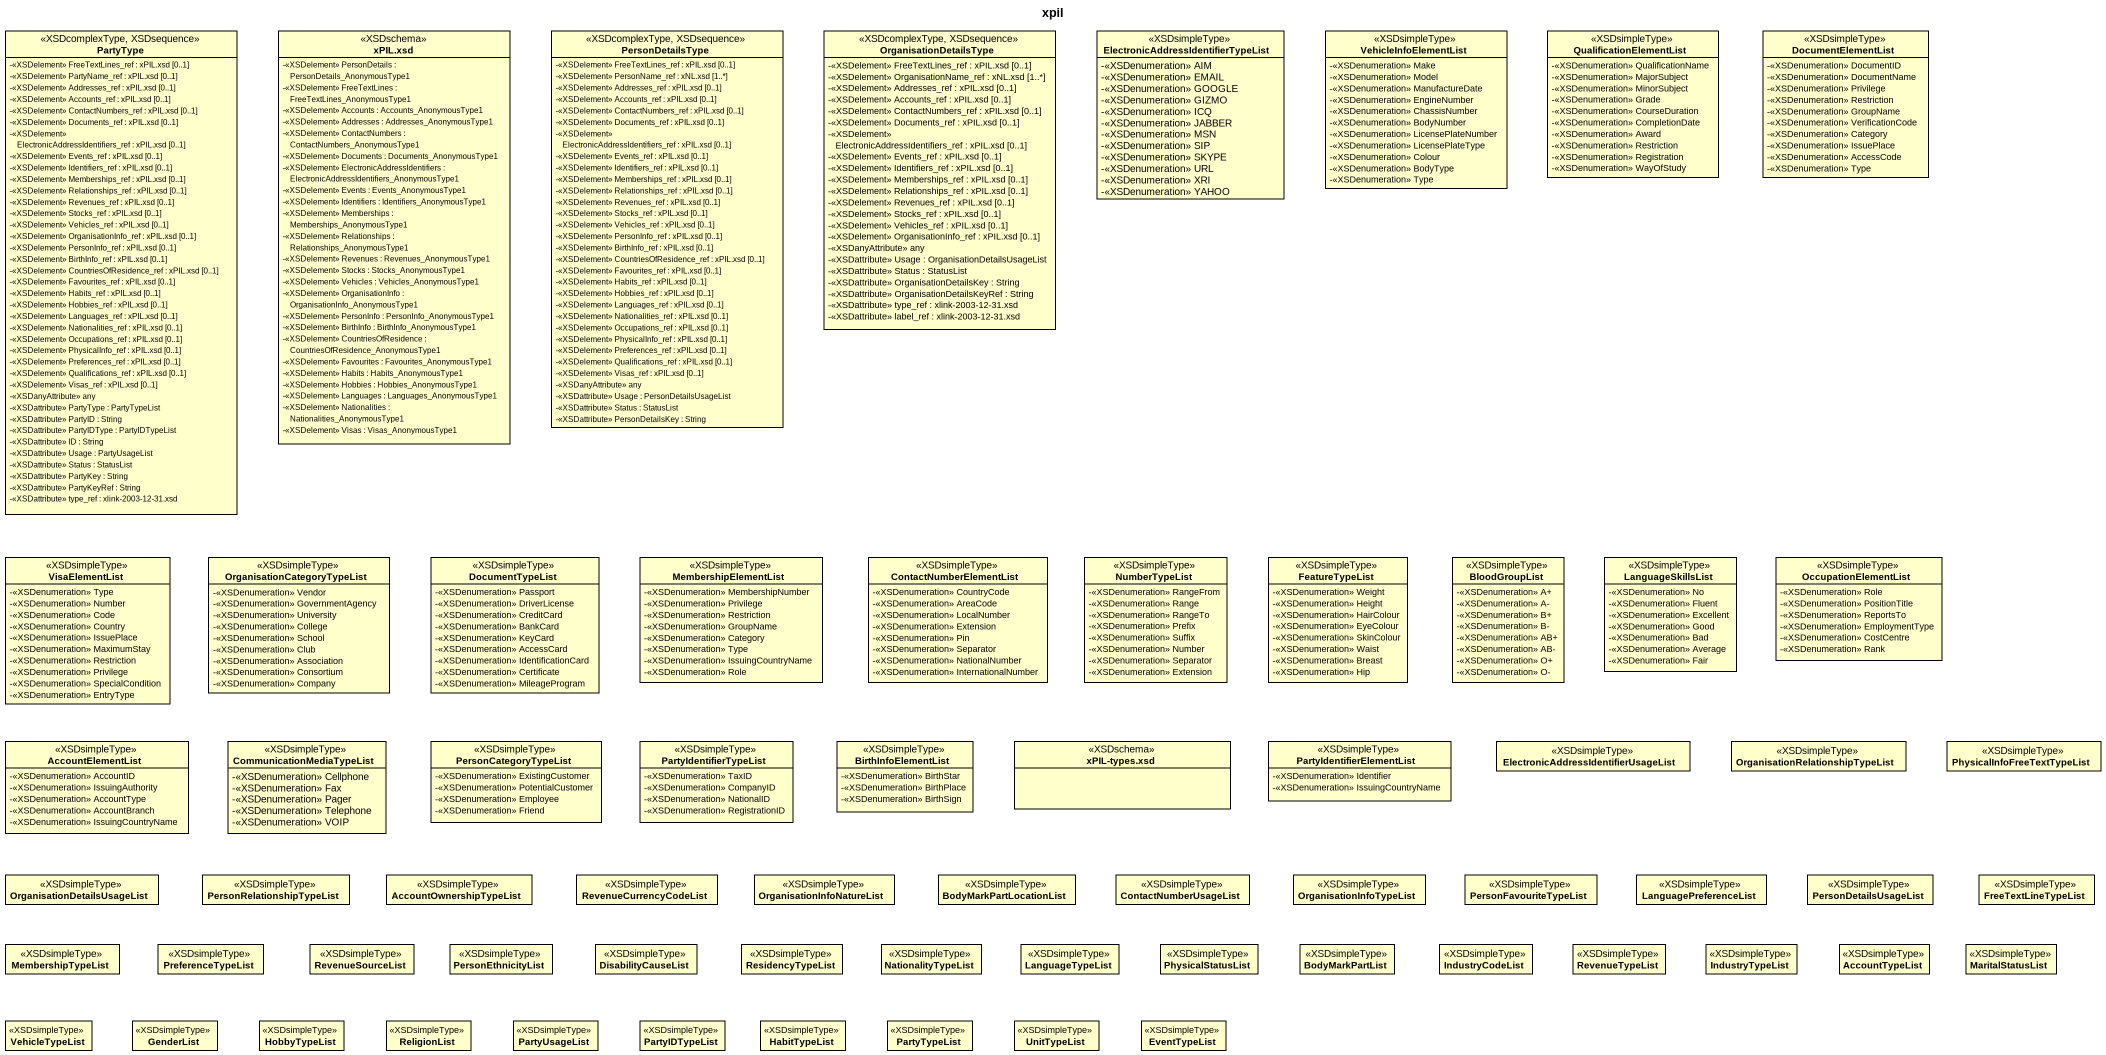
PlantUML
@startuml
title xpil
hide circle
hide empty members
skinparam classAttributeIconSize 0
class PartyType <<XSDcomplexType, XSDsequence>> {
  -<<XSDelement>> FreeTextLines_ref : xPIL.xsd [0..1]
  -<<XSDelement>> PartyName_ref : xPIL.xsd [0..1]
  -<<XSDelement>> Addresses_ref : xPIL.xsd [0..1]
  -<<XSDelement>> Accounts_ref : xPIL.xsd [0..1]
  -<<XSDelement>> ContactNumbers_ref : xPIL.xsd [0..1]
  -<<XSDelement>> Documents_ref : xPIL.xsd [0..1]
  -<<XSDelement>> ElectronicAddressIdentifiers_ref : xPIL.xsd [0..1]
  -<<XSDelement>> Events_ref : xPIL.xsd [0..1]
  -<<XSDelement>> Identifiers_ref : xPIL.xsd [0..1]
  -<<XSDelement>> Memberships_ref : xPIL.xsd [0..1]
  -<<XSDelement>> Relationships_ref : xPIL.xsd [0..1]
  -<<XSDelement>> Revenues_ref : xPIL.xsd [0..1]
  -<<XSDelement>> Stocks_ref : xPIL.xsd [0..1]
  -<<XSDelement>> Vehicles_ref : xPIL.xsd [0..1]
  -<<XSDelement>> OrganisationInfo_ref : xPIL.xsd [0..1]
  -<<XSDelement>> PersonInfo_ref : xPIL.xsd [0..1]
  -<<XSDelement>> BirthInfo_ref : xPIL.xsd [0..1]
  -<<XSDelement>> CountriesOfResidence_ref : xPIL.xsd [0..1]
  -<<XSDelement>> Favourites_ref : xPIL.xsd [0..1]
  -<<XSDelement>> Habits_ref : xPIL.xsd [0..1]
  -<<XSDelement>> Hobbies_ref : xPIL.xsd [0..1]
  -<<XSDelement>> Languages_ref : xPIL.xsd [0..1]
  -<<XSDelement>> Nationalities_ref : xPIL.xsd [0..1]
  -<<XSDelement>> Occupations_ref : xPIL.xsd [0..1]
  -<<XSDelement>> PhysicalInfo_ref : xPIL.xsd [0..1]
  -<<XSDelement>> Preferences_ref : xPIL.xsd [0..1]
  -<<XSDelement>> Qualifications_ref : xPIL.xsd [0..1]
  -<<XSDelement>> Visas_ref : xPIL.xsd [0..1]
  -<<XSDanyAttribute>> any
  -<<XSDattribute>> PartyType : PartyTypeList
  -<<XSDattribute>> PartyID : String
  -<<XSDattribute>> PartyIDType : PartyIDTypeList
  -<<XSDattribute>> ID : String
  -<<XSDattribute>> Usage : PartyUsageList
  -<<XSDattribute>> Status : StatusList
  -<<XSDattribute>> PartyKey : String
  -<<XSDattribute>> PartyKeyRef : String
  -<<XSDattribute>> type_ref : xlink-2003-12-31.xsd
}
class "xPIL.xsd" as xPIL_xsd <<XSDschema>> {
  -<<XSDelement>> PersonDetails : PersonDetails_AnonymousType1
  -<<XSDelement>> FreeTextLines : FreeTextLines_AnonymousType1
  -<<XSDelement>> Accounts : Accounts_AnonymousType1
  -<<XSDelement>> Addresses : Addresses_AnonymousType1
  -<<XSDelement>> ContactNumbers : ContactNumbers_AnonymousType1
  -<<XSDelement>> Documents : Documents_AnonymousType1
  -<<XSDelement>> ElectronicAddressIdentifiers : ElectronicAddressIdentifiers_AnonymousType1
  -<<XSDelement>> Events : Events_AnonymousType1
  -<<XSDelement>> Identifiers : Identifiers_AnonymousType1
  -<<XSDelement>> Memberships : Memberships_AnonymousType1
  -<<XSDelement>> Relationships : Relationships_AnonymousType1
  -<<XSDelement>> Revenues : Revenues_AnonymousType1
  -<<XSDelement>> Stocks : Stocks_AnonymousType1
  -<<XSDelement>> Vehicles : Vehicles_AnonymousType1
  -<<XSDelement>> OrganisationInfo : OrganisationInfo_AnonymousType1
  -<<XSDelement>> PersonInfo : PersonInfo_AnonymousType1
  -<<XSDelement>> BirthInfo : BirthInfo_AnonymousType1
  -<<XSDelement>> CountriesOfResidence : CountriesOfResidence_AnonymousType1
  -<<XSDelement>> Favourites : Favourites_AnonymousType1
  -<<XSDelement>> Habits : Habits_AnonymousType1
  -<<XSDelement>> Hobbies : Hobbies_AnonymousType1
  -<<XSDelement>> Languages : Languages_AnonymousType1
  -<<XSDelement>> Nationalities : Nationalities_AnonymousType1
  -<<XSDelement>> Visas : Visas_AnonymousType1
}
class PersonDetailsType <<XSDcomplexType, XSDsequence>> {
  -<<XSDelement>> FreeTextLines_ref : xPIL.xsd [0..1]
  -<<XSDelement>> PersonName_ref : xNL.xsd [1..*]
  -<<XSDelement>> Addresses_ref : xPIL.xsd [0..1]
  -<<XSDelement>> Accounts_ref : xPIL.xsd [0..1]
  -<<XSDelement>> ContactNumbers_ref : xPIL.xsd [0..1]
  -<<XSDelement>> Documents_ref : xPIL.xsd [0..1]
  -<<XSDelement>> ElectronicAddressIdentifiers_ref : xPIL.xsd [0..1]
  -<<XSDelement>> Events_ref : xPIL.xsd [0..1]
  -<<XSDelement>> Identifiers_ref : xPIL.xsd [0..1]
  -<<XSDelement>> Memberships_ref : xPIL.xsd [0..1]
  -<<XSDelement>> Relationships_ref : xPIL.xsd [0..1]
  -<<XSDelement>> Revenues_ref : xPIL.xsd [0..1]
  -<<XSDelement>> Stocks_ref : xPIL.xsd [0..1]
  -<<XSDelement>> Vehicles_ref : xPIL.xsd [0..1]
  -<<XSDelement>> PersonInfo_ref : xPIL.xsd [0..1]
  -<<XSDelement>> BirthInfo_ref : xPIL.xsd [0..1]
  -<<XSDelement>> CountriesOfResidence_ref : xPIL.xsd [0..1]
  -<<XSDelement>> Favourites_ref : xPIL.xsd [0..1]
  -<<XSDelement>> Habits_ref : xPIL.xsd [0..1]
  -<<XSDelement>> Hobbies_ref : xPIL.xsd [0..1]
  -<<XSDelement>> Languages_ref : xPIL.xsd [0..1]
  -<<XSDelement>> Nationalities_ref : xPIL.xsd [0..1]
  -<<XSDelement>> Occupations_ref : xPIL.xsd [0..1]
  -<<XSDelement>> PhysicalInfo_ref : xPIL.xsd [0..1]
  -<<XSDelement>> Preferences_ref : xPIL.xsd [0..1]
  -<<XSDelement>> Qualifications_ref : xPIL.xsd [0..1]
  -<<XSDelement>> Visas_ref : xPIL.xsd [0..1]
  -<<XSDanyAttribute>> any
  -<<XSDattribute>> Usage : PersonDetailsUsageList
  -<<XSDattribute>> Status : StatusList
  -<<XSDattribute>> PersonDetailsKey : String
}
class OrganisationDetailsType <<XSDcomplexType, XSDsequence>> {
  -<<XSDelement>> FreeTextLines_ref : xPIL.xsd [0..1]
  -<<XSDelement>> OrganisationName_ref : xNL.xsd [1..*]
  -<<XSDelement>> Addresses_ref : xPIL.xsd [0..1]
  -<<XSDelement>> Accounts_ref : xPIL.xsd [0..1]
  -<<XSDelement>> ContactNumbers_ref : xPIL.xsd [0..1]
  -<<XSDelement>> Documents_ref : xPIL.xsd [0..1]
  -<<XSDelement>> ElectronicAddressIdentifiers_ref : xPIL.xsd [0..1]
  -<<XSDelement>> Events_ref : xPIL.xsd [0..1]
  -<<XSDelement>> Identifiers_ref : xPIL.xsd [0..1]
  -<<XSDelement>> Memberships_ref : xPIL.xsd [0..1]
  -<<XSDelement>> Relationships_ref : xPIL.xsd [0..1]
  -<<XSDelement>> Revenues_ref : xPIL.xsd [0..1]
  -<<XSDelement>> Stocks_ref : xPIL.xsd [0..1]
  -<<XSDelement>> Vehicles_ref : xPIL.xsd [0..1]
  -<<XSDelement>> OrganisationInfo_ref : xPIL.xsd [0..1]
  -<<XSDanyAttribute>> any
  -<<XSDattribute>> Usage : OrganisationDetailsUsageList
  -<<XSDattribute>> Status : StatusList
  -<<XSDattribute>> OrganisationDetailsKey : String
  -<<XSDattribute>> OrganisationDetailsKeyRef : String
  -<<XSDattribute>> type_ref : xlink-2003-12-31.xsd
  -<<XSDattribute>> label_ref : xlink-2003-12-31.xsd
}
class "ElectronicAddressIdentifierTypeList" as ElectronicAddressIdentifierT <<XSDsimpleType>> {
  -<<XSDenumeration>> AIM
  -<<XSDenumeration>> EMAIL
  -<<XSDenumeration>> GOOGLE
  -<<XSDenumeration>> GIZMO
  -<<XSDenumeration>> ICQ
  -<<XSDenumeration>> JABBER
  -<<XSDenumeration>> MSN
  -<<XSDenumeration>> SIP
  -<<XSDenumeration>> SKYPE
  -<<XSDenumeration>> URL
  -<<XSDenumeration>> XRI
  -<<XSDenumeration>> YAHOO
}
class VehicleInfoElementList <<XSDsimpleType>> {
  -<<XSDenumeration>> Make
  -<<XSDenumeration>> Model
  -<<XSDenumeration>> ManufactureDate
  -<<XSDenumeration>> EngineNumber
  -<<XSDenumeration>> ChassisNumber
  -<<XSDenumeration>> BodyNumber
  -<<XSDenumeration>> LicensePlateNumber
  -<<XSDenumeration>> LicensePlateType
  -<<XSDenumeration>> Colour
  -<<XSDenumeration>> BodyType
  -<<XSDenumeration>> Type
}
class QualificationElementList <<XSDsimpleType>> {
  -<<XSDenumeration>> QualificationName
  -<<XSDenumeration>> MajorSubject
  -<<XSDenumeration>> MinorSubject
  -<<XSDenumeration>> Grade
  -<<XSDenumeration>> CourseDuration
  -<<XSDenumeration>> CompletionDate
  -<<XSDenumeration>> Award
  -<<XSDenumeration>> Restriction
  -<<XSDenumeration>> Registration
  -<<XSDenumeration>> WayOfStudy
}
class DocumentElementList <<XSDsimpleType>> {
  -<<XSDenumeration>> DocumentID
  -<<XSDenumeration>> DocumentName
  -<<XSDenumeration>> Privilege
  -<<XSDenumeration>> Restriction
  -<<XSDenumeration>> GroupName
  -<<XSDenumeration>> VerificationCode
  -<<XSDenumeration>> Category
  -<<XSDenumeration>> IssuePlace
  -<<XSDenumeration>> AccessCode
  -<<XSDenumeration>> Type
}
class VisaElementList <<XSDsimpleType>> {
  -<<XSDenumeration>> Type
  -<<XSDenumeration>> Number
  -<<XSDenumeration>> Code
  -<<XSDenumeration>> Country
  -<<XSDenumeration>> IssuePlace
  -<<XSDenumeration>> MaximumStay
  -<<XSDenumeration>> Restriction
  -<<XSDenumeration>> Privilege
  -<<XSDenumeration>> SpecialCondition
  -<<XSDenumeration>> EntryType
}
class OrganisationCategoryTypeList <<XSDsimpleType>> {
  -<<XSDenumeration>> Vendor
  -<<XSDenumeration>> GovernmentAgency
  -<<XSDenumeration>> University
  -<<XSDenumeration>> College
  -<<XSDenumeration>> School
  -<<XSDenumeration>> Club
  -<<XSDenumeration>> Association
  -<<XSDenumeration>> Consortium
  -<<XSDenumeration>> Company
}
class DocumentTypeList <<XSDsimpleType>> {
  -<<XSDenumeration>> Passport
  -<<XSDenumeration>> DriverLicense
  -<<XSDenumeration>> CreditCard
  -<<XSDenumeration>> BankCard
  -<<XSDenumeration>> KeyCard
  -<<XSDenumeration>> AccessCard
  -<<XSDenumeration>> IdentificationCard
  -<<XSDenumeration>> Certificate
  -<<XSDenumeration>> MileageProgram
}
class MembershipElementList <<XSDsimpleType>> {
  -<<XSDenumeration>> MembershipNumber
  -<<XSDenumeration>> Privilege
  -<<XSDenumeration>> Restriction
  -<<XSDenumeration>> GroupName
  -<<XSDenumeration>> Category
  -<<XSDenumeration>> Type
  -<<XSDenumeration>> IssuingCountryName
  -<<XSDenumeration>> Role
}
class ContactNumberElementList <<XSDsimpleType>> {
  -<<XSDenumeration>> CountryCode
  -<<XSDenumeration>> AreaCode
  -<<XSDenumeration>> LocalNumber
  -<<XSDenumeration>> Extension
  -<<XSDenumeration>> Pin
  -<<XSDenumeration>> Separator
  -<<XSDenumeration>> NationalNumber
  -<<XSDenumeration>> InternationalNumber
}
class NumberTypeList <<XSDsimpleType>> {
  -<<XSDenumeration>> RangeFrom
  -<<XSDenumeration>> Range
  -<<XSDenumeration>> RangeTo
  -<<XSDenumeration>> Prefix
  -<<XSDenumeration>> Suffix
  -<<XSDenumeration>> Number
  -<<XSDenumeration>> Separator
  -<<XSDenumeration>> Extension
}
class FeatureTypeList <<XSDsimpleType>> {
  -<<XSDenumeration>> Weight
  -<<XSDenumeration>> Height
  -<<XSDenumeration>> HairColour
  -<<XSDenumeration>> EyeColour
  -<<XSDenumeration>> SkinColour
  -<<XSDenumeration>> Waist
  -<<XSDenumeration>> Breast
  -<<XSDenumeration>> Hip
}
class BloodGroupList <<XSDsimpleType>> {
  -<<XSDenumeration>> A+
  -<<XSDenumeration>> A-
  -<<XSDenumeration>> B+
  -<<XSDenumeration>> B-
  -<<XSDenumeration>> AB+
  -<<XSDenumeration>> AB-
  -<<XSDenumeration>> O+
  -<<XSDenumeration>> O-
}
class LanguageSkillsList <<XSDsimpleType>> {
  -<<XSDenumeration>> No
  -<<XSDenumeration>> Fluent
  -<<XSDenumeration>> Excellent
  -<<XSDenumeration>> Good
  -<<XSDenumeration>> Bad
  -<<XSDenumeration>> Average
  -<<XSDenumeration>> Fair
}
class OccupationElementList <<XSDsimpleType>> {
  -<<XSDenumeration>> Role
  -<<XSDenumeration>> PositionTitle
  -<<XSDenumeration>> ReportsTo
  -<<XSDenumeration>> EmploymentType
  -<<XSDenumeration>> CostCentre
  -<<XSDenumeration>> Rank
}
class AccountElementList <<XSDsimpleType>> {
  -<<XSDenumeration>> AccountID
  -<<XSDenumeration>> IssuingAuthority
  -<<XSDenumeration>> AccountType
  -<<XSDenumeration>> AccountBranch
  -<<XSDenumeration>> IssuingCountryName
}
class CommunicationMediaTypeList <<XSDsimpleType>> {
  -<<XSDenumeration>> Cellphone
  -<<XSDenumeration>> Fax
  -<<XSDenumeration>> Pager
  -<<XSDenumeration>> Telephone
  -<<XSDenumeration>> VOIP
}
class PersonCategoryTypeList <<XSDsimpleType>> {
  -<<XSDenumeration>> ExistingCustomer
  -<<XSDenumeration>> PotentialCustomer
  -<<XSDenumeration>> Employee
  -<<XSDenumeration>> Friend
}
class PartyIdentifierTypeList <<XSDsimpleType>> {
  -<<XSDenumeration>> TaxID
  -<<XSDenumeration>> CompanyID
  -<<XSDenumeration>> NationalID
  -<<XSDenumeration>> RegistrationID
}
class BirthInfoElementList <<XSDsimpleType>> {
  -<<XSDenumeration>> BirthStar
  -<<XSDenumeration>> BirthPlace
  -<<XSDenumeration>> BirthSign
}
class "xPIL-types.xsd" as xPIL_types_xsd <<XSDschema>>
class PartyIdentifierElementList <<XSDsimpleType>> {
  -<<XSDenumeration>> Identifier
  -<<XSDenumeration>> IssuingCountryName
}
class "ElectronicAddressIdentifierUsageList" as ElectronicAddressIdentifierU <<XSDsimpleType>>
class "OrganisationRelationshipTypeList" as OrganisationRelationshipType <<XSDsimpleType>>
class PhysicalInfoFreeTextTypeList <<XSDsimpleType>>
class OrganisationDetailsUsageList <<XSDsimpleType>>
class PersonRelationshipTypeList <<XSDsimpleType>>
class AccountOwnershipTypeList <<XSDsimpleType>>
class RevenueCurrencyCodeList <<XSDsimpleType>>
class OrganisationInfoNatureList <<XSDsimpleType>>
class BodyMarkPartLocationList <<XSDsimpleType>>
class ContactNumberUsageList <<XSDsimpleType>>
class OrganisationInfoTypeList <<XSDsimpleType>>
class PersonFavouriteTypeList <<XSDsimpleType>>
class LanguagePreferenceList <<XSDsimpleType>>
class PersonDetailsUsageList <<XSDsimpleType>>
class FreeTextLineTypeList <<XSDsimpleType>>
class MembershipTypeList <<XSDsimpleType>>
class PreferenceTypeList <<XSDsimpleType>>
class RevenueSourceList <<XSDsimpleType>>
class PersonEthnicityList <<XSDsimpleType>>
class DisabilityCauseList <<XSDsimpleType>>
class ResidencyTypeList <<XSDsimpleType>>
class NationalityTypeList <<XSDsimpleType>>
class LanguageTypeList <<XSDsimpleType>>
class PhysicalStatusList <<XSDsimpleType>>
class BodyMarkPartList <<XSDsimpleType>>
class IndustryCodeList <<XSDsimpleType>>
class RevenueTypeList <<XSDsimpleType>>
class IndustryTypeList <<XSDsimpleType>>
class AccountTypeList <<XSDsimpleType>>
class MaritalStatusList <<XSDsimpleType>>
class VehicleTypeList <<XSDsimpleType>>
class GenderList <<XSDsimpleType>>
class HobbyTypeList <<XSDsimpleType>>
class ReligionList <<XSDsimpleType>>
class PartyUsageList <<XSDsimpleType>>
class PartyIDTypeList <<XSDsimpleType>>
class HabitTypeList <<XSDsimpleType>>
class PartyTypeList <<XSDsimpleType>>
class UnitTypeList <<XSDsimpleType>>
class EventTypeList <<XSDsimpleType>>
@enduml
